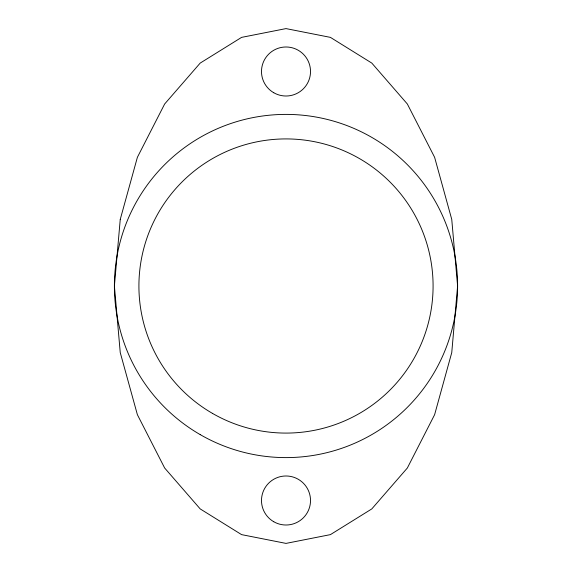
<?xml version="1.0" encoding="UTF-8"?>
<svg xmlns="http://www.w3.org/2000/svg" width="572" height="572" viewBox="0 0 572 572"><rect width="100%" height="100%" fill="white"/><g stroke="black" fill="none" stroke-linecap="round" stroke-linejoin="round"><path stroke-width="0.86" d="M120.249 219.383L114.4 286L120.249 352.617L137.387 414.7L164.657 468.01L200.2 508.916L241.584 534.627L286 543.4L330.416 534.627L371.8 508.916L407.343 468.01L434.613 414.7L451.751 352.617L457.6 286L451.751 219.383L434.613 157.3L407.343 103.99L371.8 63.084L330.416 37.373L286 28.6L241.584 37.373L200.2 63.084L164.657 103.99L137.387 157.3L120.249 219.383M200.2 434.613A171.6 171.6 0 0 0 457.6 286A171.6 171.6 0 0 0 200.2 137.387A171.6 171.6 0 0 0 200.2 434.613M273.745 92.728A24.517 24.517 0 0 0 310.517 71.5A24.517 24.517 0 0 0 273.745 50.272A24.517 24.517 0 0 0 273.745 92.728M273.745 521.728A24.517 24.517 0 0 0 310.517 500.5A24.517 24.517 0 0 0 273.745 479.272A24.517 24.517 0 0 0 273.745 521.728M212.455 413.377A147.083 147.083 0 0 0 433.083 286A147.083 147.083 0 0 0 212.455 158.623A147.083 147.083 0 0 0 212.455 413.377"/></g></svg>
